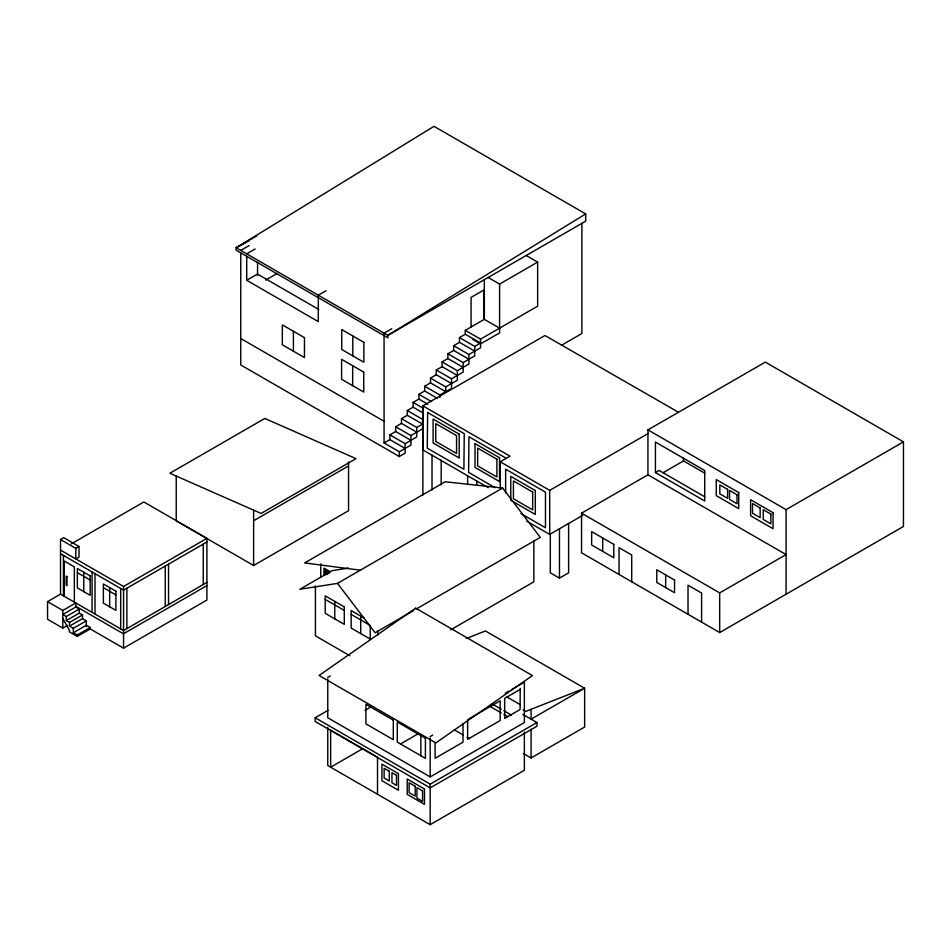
<?xml version="1.0" encoding="UTF-8"?>
<svg xmlns="http://www.w3.org/2000/svg" width="951" height="951" viewBox="0 0 951 951"><rect width="100%" height="100%" fill="white"/><g stroke="black" fill="none" stroke-linecap="round" stroke-linejoin="round"><path stroke-width="1.43" d="M249.15 240.615L236.181 247.771L433.989 126.328L585.709 213.927L585.709 221.155L387.889 335.358L236.181 247.771L236.181 250.232L387.889 337.831L387.889 335.358L585.709 213.927M236.181 247.771L256.722 235.896M240.758 250.41L249.186 245.548M246.713 253.846L255.141 248.984M246.713 256.318L246.713 280.283L257.459 274.078L318.823 309.503M265.626 280.105L277.121 273.472M326.003 290.733L318.3 295.179L318.3 321.616L246.713 280.283M391.788 328.701L384.073 333.159L384.073 442.964L399.337 451.773L410.939 445.08L410.939 435.558L395.675 426.749L395.675 431.504L410.939 440.313M488.148 277.478L499.596 284.087L537.648 262.119L537.648 306.186L480.54 339.15L465.277 330.342L465.277 334.217L480.54 343.026L474.739 346.378L459.476 337.569L459.476 342.324L474.739 351.133M60.519 539.514L63.729 537.66L78.992 546.48L78.992 557.048L75.783 558.903L75.783 548.323L60.519 539.514L60.519 594.149L123.559 630.549L206.902 582.428M71.361 543.829L143.863 501.973L206.902 538.373L206.902 600.057L123.559 648.166L90.238 628.932L77.257 636.421L69.375 631.868L69.53 630.537L62.814 618.554M75.783 548.323L78.992 546.48M465.277 330.342L484.332 319.334L499.596 328.154M459.476 337.569L465.277 334.217M468.938 359.24L453.675 350.432L453.675 345.677L459.476 342.324M463.137 367.348L447.873 358.539L447.873 353.784L453.675 350.432M457.348 375.455L442.084 366.646L442.084 361.891L447.873 358.539M480.54 343.905L499.596 332.909L499.596 284.087M451.547 383.562L436.283 374.753L436.283 369.998L442.084 366.646M453.675 345.677L468.938 354.485L480.54 347.781L480.54 339.15M430.482 378.106L445.746 386.914L445.746 391.669L430.482 382.861L430.482 378.106L436.283 374.753M67.533 625.354L62.814 628.076L47.55 619.267L47.55 601.638L60.519 594.149M447.873 353.784L463.137 362.593L474.739 355.888L474.739 346.378M437.401 398.314L424.681 390.968L424.681 386.213L430.482 382.861M442.084 361.891L457.348 370.7L468.938 363.995L468.938 354.485M427.784 404.211L418.88 399.075L418.88 394.32L424.681 390.968M436.283 369.998L451.547 378.807L463.137 372.114L463.137 362.593M423.254 413.055L413.079 407.183L413.079 402.428L418.88 399.075M445.746 386.914L457.348 380.222L457.348 370.7M416.74 432.206L401.477 423.397L401.477 418.642L416.74 427.451L422.541 424.098L407.278 415.29L407.278 410.535L413.079 407.183M47.55 601.638L62.814 610.459L75.783 602.97L75.783 607L62.814 614.501L66.32 616.521L79.302 609.032L79.302 613.086L66.32 620.575L66.32 616.521M424.681 386.213L439.944 395.022L451.547 388.329L451.547 378.807M401.477 418.642L407.278 415.29M395.675 426.749L401.477 423.397M60.519 550.094L123.559 586.482L206.902 538.373M405.138 448.42L389.874 439.612L389.874 434.857L395.675 431.504M206.902 542.011L123.559 590.131L60.519 553.732M69.53 622.429L82.499 614.94L82.499 618.637L69.53 626.127L69.53 622.429L66.32 620.575M384.073 442.964L389.874 439.612M253.62 520.744L348.553 465.931M561.411 345.332L581.893 333.516L581.893 223.354M69.53 626.127L73.346 628.326L86.315 620.837L86.315 626.673M410.939 435.558L422.541 428.865L422.541 419.343L407.278 410.535M73.346 628.326L73.346 632.736L86.315 625.247L90.238 627.505L90.238 628.932M389.874 434.857L405.138 443.665L416.74 436.973L416.74 427.451M73.346 632.736L77.257 634.995L90.238 627.505M240.758 252.883L240.758 364.97L399.337 456.528L405.138 453.187L405.138 443.665M123.559 633.746L206.902 585.626M176.232 476.059L176.232 520.827L253.62 565.5L348.553 510.699L348.553 461.96M500.238 488.243L500.238 461.806L510.009 456.171L422.874 405.863L423.005 450.001L423.005 405.934M348.399 568.116L332.03 570.683L299.827 589.275L337.474 583.379L502.627 488.029L540.275 537.41L416.098 609.104M647.94 474.822L647.94 429.876L765.317 362.117L903.45 441.858L903.45 526.462L719.681 632.558L581.548 552.804L581.548 513.16L647.94 474.822L786.073 554.576L719.681 592.901L581.548 513.16M500.238 461.806L549.69 490.359L648.392 433.371M413.542 610.578L375.134 632.76L337.474 583.379M655.429 472.552L704.727 501.011L704.727 470.519L655.429 442.06L655.429 472.552L659.091 470.436L704.596 496.707M526.866 521.243L549.69 534.426L582.761 515.335M662.942 472.79L683.507 460.914L704.774 473.194M327.762 677.409L330.306 675.947M450.726 629.824L533.844 581.834L533.844 540.715M522.884 714.415L536.946 722.534L536.946 726.231L430.173 787.88L315.173 721.476L315.173 717.767L328.036 710.349M550.308 533.654L550.308 572.847L559.461 578.125L568.615 572.847L568.615 523.49M365.077 710.326L371.449 706.641M362.533 748.806L330.651 767.207L330.651 730.19L377.511 757.246L377.511 794.263M647.94 429.876L786.073 509.629L903.45 441.858M400.466 744.003L418.309 733.697M430.173 736.538L432.729 735.075M505.266 693.196L509.082 690.985M511.626 689.523L524.358 682.176L524.358 722.534L430.173 776.908L327.762 717.767L327.762 678.848M468.879 718.861L500.143 700.816L500.143 720.549L467.63 739.319L467.63 719.586M520.09 689.439L504.672 698.343L504.672 718.433L520.09 709.541L520.209 688.322M315.173 717.767L430.173 784.171L536.946 722.534M523.407 753.537L531.074 757.959L584.639 727.028L584.639 688.251L485.426 630.977L466.228 638.525M327.762 727.349L327.762 765.531L430.173 824.672L524.358 770.298L524.358 732.104M422.874 405.863L544.959 335.525L677.92 411.938M502.627 488.029L445.223 481.777L304.641 562.933L360.322 570.184M526.2 255.51L537.648 262.119M472.909 339.507L479.268 343.18M418.88 394.32L431.599 401.655M413.079 402.428L423.254 408.3M505.575 457.895L468.962 436.747L468.593 472.374L495.102 487.685M475.024 443.63L499.537 457.776M240.758 338.532L384.073 421.281M488.148 487.613L422.874 449.918L422.874 494.912M521.065 513.671L545.47 527.757L545.47 492.166L505.635 469.164L505.635 492.891M330.235 571.741L323.982 568.127L323.982 575.319M329.07 572.585L325.099 570.291L325.099 575.034M325.099 571.385L329.07 573.679M325.099 572.526L327.085 573.679M325.099 573.37L327.085 574.511M506.621 696.798L520.209 704.643M364.292 618.186L351.169 610.613L351.169 628.064L370.248 639.084L370.248 625.401M523.074 709.957L525.641 711.443L584.639 688.251L531.074 719.182L531.074 709.315M325.206 599.403L344.286 610.411M351.169 614.394L369.059 624.724M492.345 704.049L501.308 709.232M503.875 710.706L511.555 715.14M489.789 706.272L501.308 712.929M503.875 714.403L507.715 716.626M349.825 655.715L315.423 635.85L315.423 585.923M454.328 729.869L463.232 735.004M467.06 737.215L469.604 738.689M77.352 572.633L90.179 580.039M103.386 587.659L115.903 594.886M75.783 606.286L123.559 633.877M75.783 607L79.302 609.032M79.302 613.086L82.499 614.94M82.499 618.637L86.315 620.837M786.073 509.629L786.073 594.232M719.681 592.901L719.681 632.558M701.612 622.132L701.612 593.044L688.025 585.21L688.025 614.287M683.507 458.002L683.507 460.914M665.664 574.891L665.664 587.587M631.714 581.774L631.714 554.98L619.042 547.669L619.042 574.463M602.72 537.981L602.72 551.378M559.461 528.78L559.461 578.125M549.69 490.359L549.69 534.426M531.074 729.239L531.074 757.959M499.537 457.693L499.537 481.575L475.024 467.428L475.024 443.535M484.332 279.677L484.332 319.334M483.904 319.584L483.904 289.984L471.078 297.378L471.078 326.989M476.784 481.051L476.784 485.402M467.63 475.762L467.63 484.475M463.006 723.675L463.006 742.172L435.094 758.292L435.094 742.636M441.181 460.082L441.181 484.76M439.944 395.022L439.944 397.399M432.027 455.208L432.027 490.038M430.173 737.988L430.173 776.908M430.173 784.171L430.173 824.672M420.865 735.182L420.865 755.914M399.337 451.773L399.337 456.528M377.844 630.775L377.844 635.185M360.714 616.129L360.714 633.568M352.797 335.953L352.797 355.876M352.666 365.743L352.666 385.654M334.752 601.389L334.752 619.006M320.76 563.86L320.76 577.079M293.407 331.281L293.407 351.204M257.543 262.274L257.543 275.493M253.62 510.164L253.62 565.5M203.264 544.115L203.264 584.532M168.541 564.157L168.541 604.574M165.236 566.071L165.236 606.488M126.875 588.217L126.875 628.635M123.559 586.482L123.559 648.166M120.682 588.467L120.682 628.884M109.65 587.563L109.65 606.774M95.017 573.655L95.017 614.061M92.069 571.943L92.069 612.361M83.771 572.229L83.771 591.617M77.257 634.995L77.257 636.421M74.344 602.138L74.344 566.879L64.276 561.066L64.276 596.313M63.455 555.432L63.455 595.849M62.814 610.459L62.814 628.076M427.641 412.532L427.272 448.147L463.886 469.295L464.254 433.668L427.641 412.532M415.682 608.153L319.084 675.483L435.855 742.897L532.441 675.567L415.682 608.153M264.806 418.44L169.86 473.253L261.073 513.445L356.007 458.644L264.806 418.44M738.725 492.559L716.258 479.589L716.258 495.626L738.725 508.607L738.725 492.559M773.068 512.696L750.601 499.727L750.601 515.763L773.068 528.744L773.068 512.696M727.622 489.373L719.836 484.879L719.836 493.866L727.622 498.36L727.622 489.373M736.977 494.758L729.5 490.431L729.56 499.418L737.037 503.733L736.977 494.758M760.158 507.941L752.526 503.531L752.526 513.267L760.158 517.665L760.158 507.941M770.892 514.134L763.261 509.724L763.261 519.46L770.892 523.858L770.892 514.134M363.864 342.348L341.73 329.569L341.73 349.481L363.864 362.26L363.864 342.348M304.463 337.676L282.34 324.897L282.34 344.809L304.463 357.588L304.463 337.676M363.734 372.126L341.599 359.347L341.599 379.271L363.734 392.05L363.734 372.126M459.19 434.12L433.109 419.07L433.109 442.952L459.19 458.013L459.19 434.12M456.551 435.641L435.748 423.635L435.748 441.43L456.551 453.449L456.551 435.641M496.897 459.214L477.664 448.111L477.664 465.907L496.897 477.01L496.897 459.214M535.306 490.561L510.794 476.415L510.794 500.297L535.306 514.455L535.306 490.561M532.667 492.083L513.433 480.98L513.433 498.776L532.667 509.879L532.667 492.083M613.787 544.376L591.653 531.597L591.653 544.994L613.787 557.773L613.787 544.376M674.556 580.027L656.772 569.756L656.772 582.452L674.556 592.711L674.556 580.027M344.286 606.893L325.206 595.873L325.206 613.324L344.286 624.343L344.286 606.893M425.418 738.249L397.268 721.999L397.268 742.089L425.418 758.351L425.418 738.249M393.31 720.133L365.897 704.299L365.897 723.866L393.31 739.688L393.31 720.133M90.179 575.937L77.352 568.532L77.352 587.92L90.179 595.314L90.179 575.937M115.903 591.177L103.386 583.95L103.386 603.16L115.903 610.387L115.903 591.177M66.974 576.544L66.213 576.104L66.213 585.269L66.974 585.709L66.974 576.544M398.433 773.686L381.945 764.164L381.945 780.735L398.433 790.257L398.433 773.686M424.479 788.997L407.23 779.035L407.23 794.37L424.479 804.332L424.479 788.997M396.519 775.35L391.943 772.699L391.943 782.744L396.519 785.395L396.519 775.35M389.304 771.309L384.121 768.313L384.121 778.013L389.304 781.009L389.304 771.309M415.207 786.275L409.096 782.756L409.096 792.623L415.207 796.142L415.207 786.275M422.577 790.863L416.93 787.606L416.93 798.151L422.577 801.42L422.577 790.863"/></g></svg>
